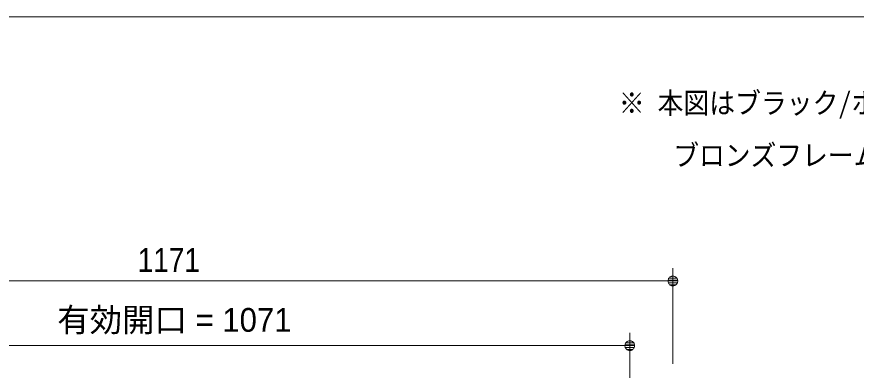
# Model space of a CAD drawing. Units: millimetres, scale not verified. Extents: x -4547 to 4547, y -2284 to 2284.
# Drawn here: x -42 to 931, y 1668 to 2078 of the extents above; entities that cross this region are included whole.
import ezdxf
from ezdxf.enums import TextEntityAlignment as Align

# ---------------------------------------------------------------- set-up
doc = ezdxf.new("R2010")
doc.units = ezdxf.units.MM
doc.header["$LTSCALE"] = 20
for name, color, linetype, lineweight in [('0-2_0', 7, 'Continuous', 9), ('0-4_2寸法-1', 7, 'Continuous', 9), ('0-5_1図面枠', 7, 'Continuous', 9)]:
    doc.layers.add(name, color=color, linetype=linetype, lineweight=lineweight)
doc.styles.add('ＭＳ ゴシック', font='')
doc.styles.add('ＭＳ Ｐゴシック', font='')
doc.styles.get('ＭＳ ゴシック').set_extended_font_data('MS Gothic')
doc.styles.get('ＭＳ Ｐゴシック').set_extended_font_data('MS PGothic')

# ---------------------------------------------------------------- blocks, each defined once
blk = doc.blocks.new('_Dot')
at = {"layer": '0-2_0'}
for p, q in [((-10, 0), (-20, 0)), ((9.78, 2), (-9.78, 2)), ((7.99, 6), (-7.99, 6)), ((9.16, -3.98), (-9.16, -3.98)), ((6, -7.98), (-6, -7.98))]:
    blk.add_line(p, q, dxfattribs=at)
for points in [[(10, 0), (9.92, 1.25), (9.69, 2.49), (9.3, 3.68), (8.76, 4.82), (8.09, 5.88), (7.29, 6.85), (6.37, 7.71), (5.36, 8.44), (4.26, 9.05), (3.09, 9.51), (1.87, 9.82), (0.63, 9.98), (-0.63, 9.98), (-1.87, 9.82), (-3.09, 9.51), (-4.26, 9.05), (-5.36, 8.44), (-6.37, 7.71), (-7.29, 6.85), (-8.09, 5.88), (-8.76, 4.82), (-9.3, 3.68), (-9.69, 2.49), (-9.92, 1.25), (-10, 0), (0, 0)], [(-10, 0), (-9.92, -1.25), (-9.69, -2.49), (-9.3, -3.68), (-8.76, -4.82), (-8.09, -5.88), (-7.29, -6.85), (-6.37, -7.71), (-5.36, -8.44), (-4.26, -9.05), (-3.09, -9.51), (-1.87, -9.82), (-0.63, -9.98), (0.63, -9.98), (1.87, -9.82), (3.09, -9.51), (4.26, -9.05), (5.36, -8.44), (6.37, -7.71), (7.29, -6.85), (8.09, -5.88), (8.76, -4.82), (9.3, -3.68), (9.69, -2.49), (9.92, -1.25), (10, 0), (0, 0)]]:
    blk.add_lwpolyline(points, close=True, dxfattribs=at)
blk = doc.blocks.new('グループ-140')
at = {"layer": '0-5_1図面枠'}
blk.add_lwpolyline([(-60000, 41550), (60000, 41550), (60000, -41550), (-60000, -41550)], close=True, dxfattribs=at)
blk = doc.blocks.new('図面枠')
at = {"layer": '0-5_1図面枠'}
blk.add_blockref('グループ-140', (0, 0), dxfattribs=at)

msp = doc.modelspace()

# ---------------------------------------------------------------- linework, layer by layer
at = {"layer": '0-4_2寸法-1'}
for p, q in [((718.6, 1675), (718.6, 1786)), ((707.35, 1771), (-441.14, 1771)), ((668.6, 1604.7), (668.6, 1711)), ((657.35, 1696), (-391.14, 1696))]:
    msp.add_line(p, q, dxfattribs=at)

# ---------------------------------------------------------------- block references
at = {"layer": '0-4_2寸法-1', "xscale": 0.5627563, "yscale": 0.5627563}
for p in [(718.6, 1771), (668.6, 1696)]:
    msp.add_blockref('_Dot', p, dxfattribs=at)
at = {"layer": '0-5_1図面枠', "xscale": 0.05, "yscale": 0.05}
msp.add_blockref('図面枠', (-1340.62, 0), dxfattribs=at)

# ---------------------------------------------------------------- texts
at = {"layer": '0-4_2寸法-1', "style": 'ＭＳ Ｐゴシック', "width": 0.9}
msp.add_text('1171', height=27.57, dxfattribs=at).set_placement((97.74, 1773.28), align=Align.BOTTOM_LEFT)
at = {"layer": '0-4_2寸法-1', "style": 'ＭＳ Ｐゴシック'}
msp.add_text('有効開口 = 1071', height=27.57, dxfattribs=at).set_placement((4.43, 1703.83), align=Align.BOTTOM_LEFT)
at = {"layer": '0-5_1図面枠', "style": 'ＭＳ ゴシック', "width": 0.9}
for s, height, p in [('※ 本図はブラック/ホワイトフレームを示します。', 24.41, (655.92, 1957.91)), ('\u3000  ブロンズフレームは別図を参照ください。', 24.34, (659.38, 1897.35))]:
    msp.add_text(s, height=height, dxfattribs=at).set_placement(p, align=Align.BOTTOM_LEFT)

doc.saveas('drawing.dxf')
